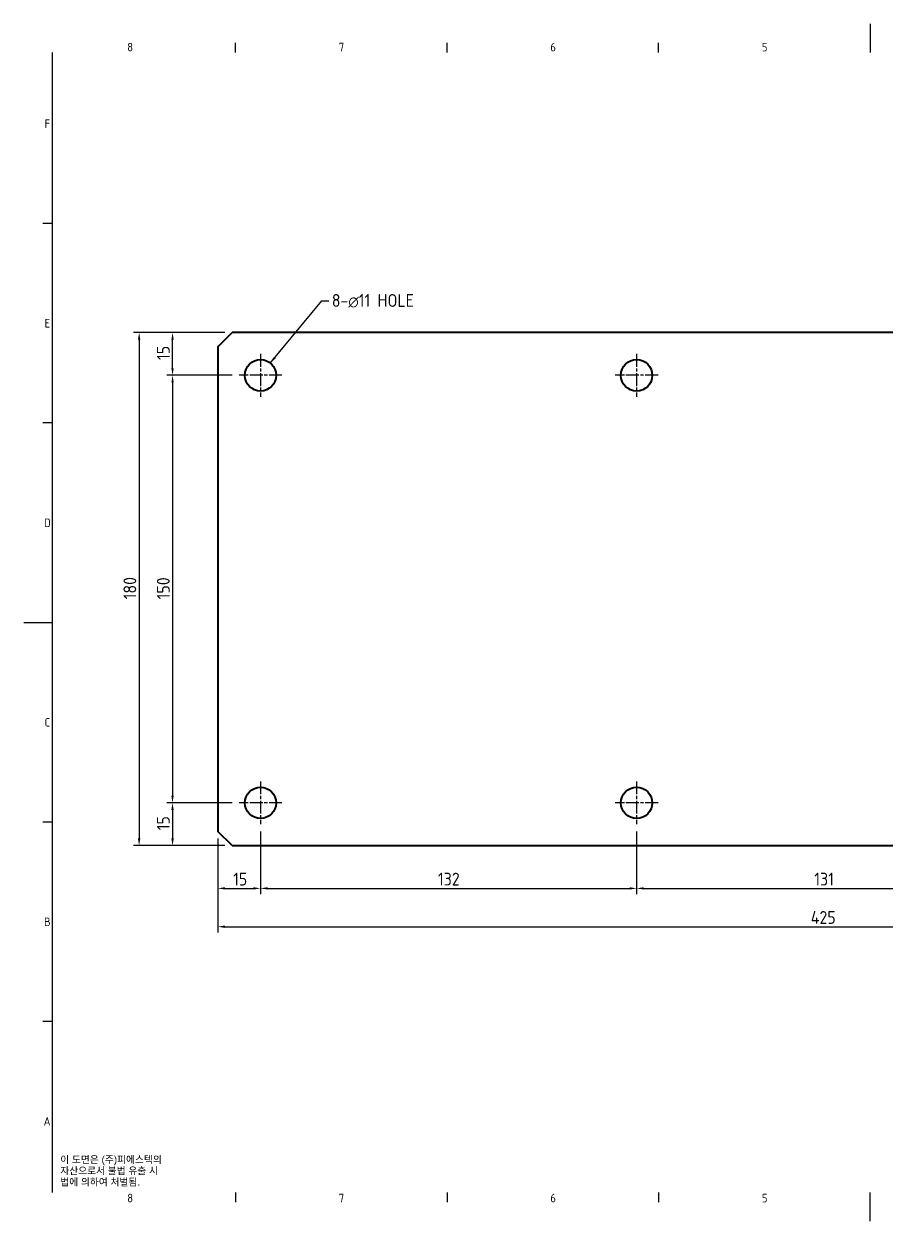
# Model space of a CAD drawing. Header units: millimetres. Extents: x 0 to 594, y 0 to 420.
# Drawn here: x 0 to 302.9, y 0 to 420 of the extents above; entities that cross this region are included whole.
import ezdxf

# ---------------------------------------------------------------- set-up
doc = ezdxf.new("R2010")
doc.units = ezdxf.units.MM
doc.linetypes.add('CHAIN', pattern=[0.35429999999999995, 0.2362, -0.0295, 0.0591, -0.0295])
doc.layers.get('0').update_dxf_attribs({"color": 3, "lineweight": 25})
for name, color, linetype, lineweight in [('가시적인 것(ISO)', 3, 'Continuous', 40), ('경계(ISO)', 7, 'Continuous', 25), ('기호(ISO)', 5, 'Continuous', 25), ('중심 표식(ISO)', 1, 'Continuous', 25), ('치수(ISO)', 2, 'Continuous', 25)]:
    doc.layers.add(name, color=color, linetype=linetype, lineweight=lineweight)
doc.styles.add('문자 텍스트_PSTEK_POSCO', font='isocp.shx')
doc.styles.add('치수 텍스트_PSTEK_POSCO', font='isocp.shx')
doc.dimstyles.new('치수_PSTEK_POSCO', dxfattribs={"dimtxt": 4.5, "dimasz": 2.5, "dimexe": 2, "dimexo": 2.5, "dimgap": 1, "dimtad": 1, "dimrnd": 1e-08, "dimdsep": 46, "dimtxsty": '치수 텍스트_PSTEK_POSCO', "dimcen": 0.09, "dimdle": 10, "dimclrd": 7, "dimclre": 7, "dimclrt": 2, "dimadec": 1, "dimazin": 2, "dimtfac": 1, "dimtmove": 0, "dimatfit": 3, "dimfxl": 0, "dimtolj": 1, "dimlwd": -1, "dimlwe": -1, "dimarcsym": 0})
doc.dimstyles.new('치수_PSTEK_POSCO$7', dxfattribs={"dimtxt": 4.5, "dimasz": 2.5, "dimexe": 2, "dimexo": 2.5, "dimgap": 1, "dimtad": 1, "dimrnd": 1e-08, "dimdsep": 46, "dimtxsty": '치수 텍스트_PSTEK_POSCO', "dimcen": 0.09, "dimdle": 10, "dimclrd": 7, "dimclre": 7, "dimclrt": 2, "dimadec": 1, "dimazin": 2, "dimtfac": 1, "dimtmove": 0, "dimatfit": 3, "dimfxl": 0, "dimtolj": 1, "dimlwd": -1, "dimlwe": -1, "dimarcsym": 0})

# ---------------------------------------------------------------- blocks, each defined once
blk = doc.blocks.new('경계 Default Border')
at = {"layer": '경계(ISO)'}
for p, q in [((74.25000190734863, 410), (74.25000190734863, 413.4000015258789)), ((148.5000038146973, 410), (148.5000038146973, 413.4000015258789)), ((222.7499961853027, 410), (222.7499961853027, 413.4000015258789)), ((10, 350), (6.599999666213989, 350)), ((10, 280), (6.599999666213989, 280)), ((10, 140), (6.599999666213989, 140)), ((10, 70), (6.599999666213989, 70)), ((74.25000190734863, 10), (74.25000190734863, 6.599999666213989)), ((148.5000038146973, 10), (148.5000038146973, 6.599999666213989)), ((222.7499961853027, 10), (222.7499961853027, 6.599999666213989))]:
    blk.add_line(p, q, dxfattribs=at)
at = {"layer": '경계(ISO)', "flags": 128}
for points in [[(297.0000076293945, 420), (297.0000076293945, 410)], [(10, 10), (10, 410)], [(0, 210), (10, 210)], [(297.0000076293945, 0), (297.0000076293945, 10)]]:
    blk.add_lwpolyline(points, dxfattribs=at)
at = {"layer": '경계(ISO)', "color": 2, "char_height": 3.00000011920929, "attachment_point": 7, "style": '문자 텍스트_PSTEK_POSCO'}
for s, insert in [('8', (36.26953946055972, 410.3713945155963)), ('7', (110.5195394605597, 410.3928486288991)), ('6', (184.7695394605597, 410.3713945155963)), ('5', (259.0195394605597, 410.3713945155963)), ('F', (7.244539400955009, 383.4999999403954)), ('E', (7.244539400955009, 313.4713944559917)), ('D', (7.078270083685684, 243.4713944559917)), ('C', (7.244539400955009, 173.4713944559917)), ('B', (7.078270083685684, 103.4713944559917)), ('A', (6.914400698149937, 33.49284856929444)), ('8', (36.26953946055972, 6.57139439638704)), ('7', (110.5195394605597, 6.592848509689793)), ('6', (184.7695394605597, 6.57139439638704)), ('5', (259.0195394605597, 6.57139439638704))]:
    blk.add_mtext(s, dxfattribs=dict(at, insert=insert))
blk = doc.blocks.new('*D23')
at = {"layer": 'Defpoints', "color": 0}
for p in [(73.0443855553284, 311.7183916419585), (40.43195938328908, 131.7183916419586), (73.0443855553284, 131.7183916419585)]:
    blk.add_point(p, dxfattribs=at)
at = {"layer": '치수(ISO)', "color": 7}
for p, q in [((70.5443855553284, 311.7183916419585), (38.43195938328913, 311.7183916419585)), ((40.43195938328913, 309.2183916419585), (40.43195938328908, 134.2183916419586)), ((70.5443855553284, 131.7183916419585), (38.43195938328908, 131.7183916419586))]:
    blk.add_line(p, q, dxfattribs=at)
for points in [[(40.01529271662246, 309.2183916419585), (40.84862604995579, 309.2183916419585), (40.43195938328913, 311.7183916419585)], [(40.01529271662242, 134.2183916419586), (40.84862604995575, 134.2183916419586), (40.43195938328908, 131.7183916419586)]]:
    blk.add_solid(points, dxfattribs=at)
at = {"layer": '치수(ISO)', "color": 2, "insert": (37.18195938328907, 218.1166199884152), "char_height": 4.5, "attachment_point": 4, "rotation": 90, "style": '치수 텍스트_PSTEK_POSCO'}
blk.add_mtext('\\A1;180', dxfattribs=at)
blk = doc.blocks.new('*D24')
at = {"layer": 'Defpoints', "color": 0}
for p in [(75.54438555532843, 296.7183916419584), (52.1604032626132, 146.7183916419585), (75.54438555532843, 146.7183916419585)]:
    blk.add_point(p, dxfattribs=at)
at = {"layer": '치수(ISO)', "color": 7}
for p, q in [((73.04438555532843, 296.7183916419584), (50.16040326261323, 296.7183916419584)), ((52.16040326261323, 294.2183916419584), (52.1604032626132, 149.2183916419585)), ((73.04438555532843, 146.7183916419585), (50.1604032626132, 146.7183916419585))]:
    blk.add_line(p, q, dxfattribs=at)
for points in [[(51.74373659594657, 294.2183916419584), (52.57706992927989, 294.2183916419584), (52.16040326261323, 296.7183916419584)], [(51.74373659594654, 149.2183916419585), (52.57706992927987, 149.2183916419585), (52.1604032626132, 146.7183916419585)]]:
    blk.add_solid(points, dxfattribs=at)
at = {"layer": '치수(ISO)', "color": 2, "insert": (48.91040326261318, 218.1166199884152), "char_height": 4.5, "attachment_point": 4, "rotation": 90, "style": '치수 텍스트_PSTEK_POSCO'}
blk.add_mtext('\\A1;150', dxfattribs=at)
blk = doc.blocks.new('*D25')
at = {"layer": 'Defpoints', "color": 0}
for p in [(52.16040326261323, 311.7183916419585), (73.0443855553284, 311.7183916419585), (75.54438555532843, 296.7183916419584)]:
    blk.add_point(p, dxfattribs=at)
at = {"layer": '치수(ISO)', "color": 7}
for p, q in [((70.5443855553284, 311.7183916419585), (50.16040326261323, 311.7183916419585)), ((52.16040326261322, 299.2183916419584), (52.16040326261323, 309.2183916419585)), ((73.04438555532843, 296.7183916419584), (50.16040326261322, 296.7183916419584))]:
    blk.add_line(p, q, dxfattribs=at)
for points in [[(51.74373659594657, 309.2183916419585), (52.57706992927989, 309.2183916419585), (52.16040326261323, 311.7183916419585)], [(51.74373659594656, 299.2183916419584), (52.57706992927989, 299.2183916419584), (52.16040326261322, 296.7183916419584)]]:
    blk.add_solid(points, dxfattribs=at)
at = {"layer": '치수(ISO)', "color": 2, "insert": (48.91040326261318, 302.1001935904245), "char_height": 4.5, "attachment_point": 4, "rotation": 90, "style": '치수 텍스트_PSTEK_POSCO'}
blk.add_mtext('\\A1;15', dxfattribs=at)
blk = doc.blocks.new('*D26')
at = {"layer": 'Defpoints', "color": 0}
for p in [(75.54438555532843, 146.7183916419585), (52.1604032626132, 131.7183916419586), (73.0443855553284, 131.7183916419585)]:
    blk.add_point(p, dxfattribs=at)
at = {"layer": '치수(ISO)', "color": 7}
for p, q in [((73.04438555532843, 146.7183916419585), (50.16040326261321, 146.7183916419585)), ((52.16040326261321, 144.2183916419585), (52.1604032626132, 134.2183916419586)), ((70.5443855553284, 131.7183916419585), (50.1604032626132, 131.7183916419586))]:
    blk.add_line(p, q, dxfattribs=at)
for points in [[(51.74373659594654, 144.2183916419585), (52.57706992927987, 144.2183916419585), (52.16040326261321, 146.7183916419585)], [(51.74373659594654, 134.2183916419586), (52.57706992927987, 134.2183916419586), (52.1604032626132, 131.7183916419586)]]:
    blk.add_solid(points, dxfattribs=at)
at = {"layer": '치수(ISO)', "color": 2, "insert": (48.91040326261318, 137.1001935904246), "char_height": 4.5, "attachment_point": 4, "rotation": 90, "style": '치수 텍스트_PSTEK_POSCO'}
blk.add_mtext('\\A1;15', dxfattribs=at)
blk = doc.blocks.new('*D27')
at = {"layer": 'Defpoints', "color": 0}
for p in [(68.0443855553284, 136.7183916419585), (493.0443855553284, 136.7183916419585), (493.0443855553284, 103.2747725565795)]:
    blk.add_point(p, dxfattribs=at)
at = {"layer": '치수(ISO)', "color": 7}
for p, q in [((68.0443855553284, 134.2183916419585), (68.0443855553284, 101.2747725565795)), ((493.0443855553284, 134.2183916419585), (493.0443855553284, 101.2747725565795)), ((70.5443855553284, 103.2747725565795), (490.5443855553284, 103.2747725565795))]:
    blk.add_line(p, q, dxfattribs=at)
for points in [[(70.5443855553284, 103.6914392232462), (70.5443855553284, 102.8581058899129), (68.0443855553284, 103.2747725565795)], [(490.5443855553284, 103.6914392232462), (490.5443855553284, 102.8581058899129), (493.0443855553284, 103.2747725565795)]]:
    blk.add_solid(points, dxfattribs=at)
at = {"layer": '치수(ISO)', "color": 2, "insert": (276.1761875037944, 106.5252154699654), "char_height": 4.5, "attachment_point": 4, "style": '치수 텍스트_PSTEK_POSCO'}
blk.add_mtext('\\A1;425', dxfattribs=at)
blk = doc.blocks.new('*D28')
at = {"layer": 'Defpoints', "color": 0}
for p in [(83.04438555532843, 139.2183916419585), (68.0443855553284, 136.7183916419585), (83.04438555532843, 116.7183916419585)]:
    blk.add_point(p, dxfattribs=at)
at = {"layer": '치수(ISO)', "color": 7}
for p, q in [((83.04438555532843, 136.7183916419585), (83.04438555532843, 114.7183916419585)), ((68.0443855553284, 134.2183916419585), (68.0443855553284, 114.7183916419585)), ((70.5443855553284, 116.7183916419585), (80.54438555532843, 116.7183916419585))]:
    blk.add_line(p, q, dxfattribs=at)
for points in [[(70.5443855553284, 117.1350583086252), (70.5443855553284, 116.3017249752918), (68.0443855553284, 116.7183916419585)], [(80.54438555532843, 117.1350583086252), (80.54438555532843, 116.3017249752918), (83.04438555532843, 116.7183916419585)]]:
    blk.add_solid(points, dxfattribs=at)
at = {"layer": '치수(ISO)', "color": 2, "insert": (73.41618750379446, 119.9683916419585), "char_height": 4.5, "attachment_point": 4, "style": '치수 텍스트_PSTEK_POSCO'}
blk.add_mtext('\\A1;15', dxfattribs=at)
blk = doc.blocks.new('*D29')
at = {"layer": 'Defpoints', "color": 0}
for p in [(83.04438555532843, 139.2183916419585), (215.0443855553284, 139.2183916419585), (215.0443855553284, 116.7183916419585)]:
    blk.add_point(p, dxfattribs=at)
at = {"layer": '치수(ISO)', "color": 7}
for p, q in [((83.04438555532843, 136.7183916419585), (83.04438555532843, 114.7183916419585)), ((215.0443855553284, 136.7183916419585), (215.0443855553284, 114.7183916419585)), ((85.54438555532843, 116.7183916419585), (212.5443855553284, 116.7183916419585))]:
    blk.add_line(p, q, dxfattribs=at)
for points in [[(85.54438555532843, 117.1350583086252), (85.54438555532843, 116.3017249752918), (83.04438555532843, 116.7183916419585)], [(212.5443855553284, 117.1350583086252), (212.5443855553284, 116.3017249752918), (215.0443855553284, 116.7183916419585)]]:
    blk.add_solid(points, dxfattribs=at)
at = {"layer": '치수(ISO)', "color": 2, "insert": (145.3192526813126, 119.9688345553443), "char_height": 4.5, "attachment_point": 4, "style": '치수 텍스트_PSTEK_POSCO'}
blk.add_mtext('\\A1;132', dxfattribs=at)
blk = doc.blocks.new('*D30')
at = {"layer": 'Defpoints', "color": 0}
for p in [(215.0443855553284, 139.2183916419585), (346.0443855553284, 139.2183916419585), (346.0443855553284, 116.7183916419585)]:
    blk.add_point(p, dxfattribs=at)
at = {"layer": '치수(ISO)', "color": 7}
for p, q in [((215.0443855553284, 136.7183916419585), (215.0443855553284, 114.7183916419585)), ((346.0443855553284, 136.7183916419585), (346.0443855553284, 114.7183916419585)), ((217.5443855553284, 116.7183916419585), (343.5443855553284, 116.7183916419585))]:
    blk.add_line(p, q, dxfattribs=at)
for points in [[(217.5443855553284, 117.1350583086252), (217.5443855553284, 116.3017249752918), (215.0443855553284, 116.7183916419585)], [(343.5443855553284, 117.1350583086252), (343.5443855553284, 116.3017249752918), (346.0443855553284, 116.7183916419585)]]:
    blk.add_solid(points, dxfattribs=at)
at = {"layer": '치수(ISO)', "color": 2, "insert": (277.4043855553284, 119.9683916419585), "char_height": 4.5, "attachment_point": 4, "style": '치수 텍스트_PSTEK_POSCO'}
blk.add_mtext('\\A1;131', dxfattribs=at)

msp = doc.modelspace()

# ---------------------------------------------------------------- linework, layer by layer
at = {"layer": '가시적인 것(ISO)'}
for p, q in [((68.0443855553284, 306.7183916419585), (73.0443855553284, 311.7183916419585)), ((488.0443855553284, 311.7183916419585), (73.0443855553284, 311.7183916419585)), ((68.0443855553284, 306.7183916419585), (68.0443855553284, 136.7183916419585)), ((73.0443855553284, 131.7183916419585), (68.0443855553284, 136.7183916419585)), ((73.0443855553284, 131.7183916419585), (488.0443855553284, 131.7183916419585))]:
    msp.add_line(p, q, dxfattribs=at)
for centre in [(83.04438555532843, 296.7183916419584), (215.0443855553284, 296.7183916419585), (83.04438555532843, 146.7183916419585), (215.0443855553284, 146.7183916419585)]:
    msp.add_circle(centre, 5.5, dxfattribs=at)
at = {"layer": '중심 표식(ISO)', "linetype": 'CHAIN', "ltscale": 19.05165100097656}
for p, q in [((83.04438555532843, 304.2183916419584), (83.04438555532843, 289.2183916419584)), ((215.0443855553284, 304.2183916419585), (215.0443855553284, 289.2183916419585)), ((90.54438555532843, 296.7183916419584), (75.54438555532843, 296.7183916419584)), ((222.5443855553284, 296.7183916419585), (207.5443855553284, 296.7183916419585)), ((83.04438555532843, 154.2183916419585), (83.04438555532843, 139.2183916419585)), ((215.0443855553284, 154.2183916419585), (215.0443855553284, 139.2183916419585)), ((90.54438555532843, 146.7183916419585), (75.54438555532843, 146.7183916419585)), ((222.5443855553284, 146.7183916419585), (207.5443855553284, 146.7183916419585))]:
    msp.add_line(p, q, dxfattribs=at)

# ---------------------------------------------------------------- block references
msp.add_blockref('경계 Default Border', (0, 0))

# ---------------------------------------------------------------- texts
at = {"layer": '기호(ISO)', "color": 2, "attachment_point": 4}
for s, insert, char_height, width, line_spacing_factor, style in [('{8-\\fAIGDT|b0|i0;\\H3.5000;n\\fisocp|b0|i0;\\H4.5000;11 HOLE}', (108.0635300322329, 322.8703875318752), 4.500000178813934, 33.26295581459998, 0.7875000238418579, '치수 텍스트_PSTEK_POSCO'), ('{\\fArial|b0|i0;\\H2.5000;이 도면은 (주)피에스텍의\\P자산으로서 불법 유출 시 \\P법에 의하여 처벌됨.}', (12.75507775296307, 17.51463820480242), 2.5, 39.30610374543268, 0.9442214965820312, '문자 텍스트_PSTEK_POSCO')]:
    msp.add_mtext(s, dxfattribs=dict(at, insert=insert, char_height=char_height, width=width, line_spacing_factor=line_spacing_factor, style=style))

# ---------------------------------------------------------------- dimensions: what is measured, and where the dimension line sits
at = {"layer": '치수(ISO)', "color": 7}
for base, p1, p2, angle, picture, middle in [((40.43195938328908, 131.7183916419586), (73.0443855553284, 311.7183916419585), (73.0443855553284, 131.7183916419585), 90, '*D23', (40.43195938328907, 221.7183916419585)), ((52.16040326261323, 311.7183916419585), (75.54438555532843, 296.7183916419584), (73.0443855553284, 311.7183916419585), 90, '*D25', (52.16040326261318, 304.2183916419585)), ((52.1604032626132, 146.7183916419585), (75.54438555532843, 296.7183916419584), (75.54438555532843, 146.7183916419585), 90, '*D24', (52.16040326261318, 221.7183916419585)), ((52.1604032626132, 131.7183916419586), (75.54438555532843, 146.7183916419585), (73.0443855553284, 131.7183916419585), 90, '*D26', (52.16040326261318, 139.2183916419585)), ((83.04438555532843, 116.7183916419585), (68.0443855553284, 136.7183916419585), (83.04438555532843, 139.2183916419585), 180, '*D28', (75.53438555532841, 116.7183916419585)), ((215.0443855553284, 116.7183916419585), (83.04438555532843, 139.2183916419585), (215.0443855553284, 139.2183916419585), 180, '*D29', (149.0543855553284, 116.7183916419585)), ((346.0443855553284, 116.7183916419585), (215.0443855553284, 139.2183916419585), (346.0443855553284, 139.2183916419585), 180, '*D30', (280.5543855553284, 116.7183916419585)), ((493.0443855553284, 103.2747725565795), (68.0443855553284, 136.7183916419585), (493.0443855553284, 136.7183916419585), 180, '*D27', (280.5443855553284, 103.2747725565795))]:
    dim = msp.add_linear_dim(base=base, p1=p1, p2=p2, angle=angle, dimstyle='치수_PSTEK_POSCO', override={"dimdec": 2, "dimtp": 0, "dimtm": -0, "dimtdec": 2, "dimtofl": 0, "dimatfit": 1}, dxfattribs=at)
    dim.commit()
    dim.dimension.update_dxf_attribs({"geometry": picture, "text_midpoint": middle, "dimtype": 160})

# ---------------------------------------------------------------- leaders
at = {"layer": '기호(ISO)', "color": 7, "annotation_type": 0, "has_hookline": 1, "hookline_direction": 0, "text_width": 30.90828094846802}
msp.add_leader([(86.46306799053305, 301.0268264397967), (104.5635300322329, 322.8703875318752), (107.0635300322329, 322.8703875318752)], dimstyle='치수_PSTEK_POSCO$7', override={"dimtad": 0}, dxfattribs=at)

doc.saveas('drawing.dxf')
